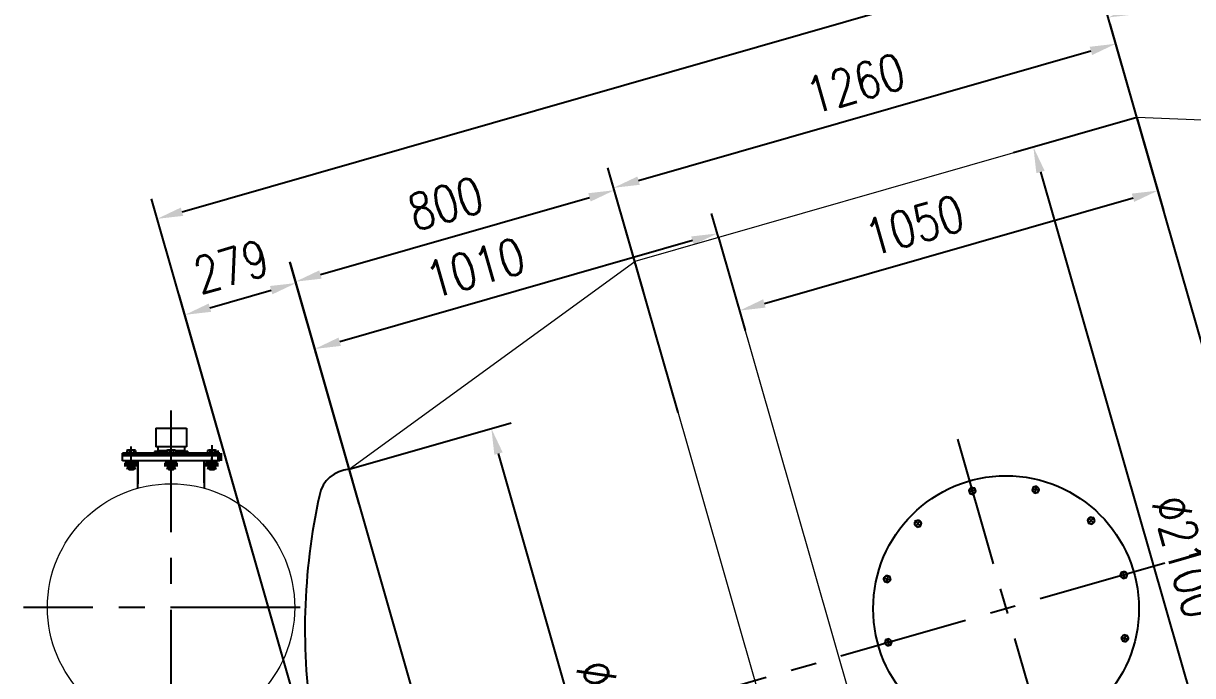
# Model space of a CAD drawing. Header units: inches. Extents: x -625 to 9875, y -125 to 7300.
# Drawn here: x 855 to 3676, y 4144 to 5717 of the extents above; entities that cross this region are included whole.
import ezdxf

# ---------------------------------------------------------------- set-up
doc = ezdxf.new("R2010")
doc.units = ezdxf.units.IN
doc.header["$LTSCALE"] = 250
doc.linetypes.add('CENTER', pattern=[2, 1.25, -0.25, 0.25, -0.25])
doc.linetypes.add('EB_DASHDOT', pattern=[39, 30, -3, 3, -3])
for name, color, linetype in [('1轮廓实线层', 7, 'Continuous'), ('2细线层', 4, 'Continuous'), ('3中心线层', 1, 'CENTER'), ('7标注层', 4, 'Continuous')]:
    doc.layers.add(name, color=color, linetype=linetype)
for name, color, linetype, lineweight in [('CAXA0', 7, 'Continuous', 70), ('CAXA1', 1, 'EB_DASHDOT', 25), ('CAXA3', 7, 'Continuous', 25)]:
    doc.layers.add(name, color=color, linetype=linetype, lineweight=lineweight)
doc.styles.add('TH_GBDIM', font='romans.shx', dxfattribs={"width": 0.8, "bigfont": 'gbcbig.shx'})
doc.dimstyles.new('TH_GBDIM', dxfattribs={"dimscale": 25, "dimtxt": 3.5, "dimasz": 2.5, "dimexe": 2, "dimexo": 0, "dimgap": 1.5, "dimtad": 1, "dimdec": 1, "dimzin": 0, "dimdsep": 46, "dimtxsty": 'TH_GBDIM', "dimcen": 2.5, "dimclrd": 130, "dimclre": 130, "dimclrt": 3, "dimadec": 0, "dimazin": 0, "dimtfac": 0.714286, "dimtdec": 1, "dimtmove": 0, "dimatfit": 3, "dimfxl": 0, "dimtzin": 0, "dimlwd": -1, "dimlwe": -1, "dimarcsym": 0})

# ---------------------------------------------------------------- blocks, each defined once
blk = doc.blocks.new('*D79')
at = {"color": 130}
for p, q in [((3541.3, 5490.3), (3243.5, 5404.9)), ((3308.8, 5358.6), (3853.2, 3460.1)), ((4120.2, 3471.6), (3822.4, 3386.2))]:
    blk.add_line(p, q, dxfattribs=at)
for points in [[(3318.8, 5361.5), (3298.8, 5355.7), (3291.6, 5418.7)], [(3863.2, 3463), (3843.2, 3457.2), (3870.4, 3400)]]:
    blk.add_solid(points, dxfattribs=at)
at = {"layer": 'Defpoints', "color": 0}
for p in [(3541.3, 5490.3), (4120.2, 3471.6), (3870.4, 3400)]:
    blk.add_point(p, dxfattribs=at)
at = {"color": 3, "insert": (3659.4, 4430.9), "char_height": 87.5, "attachment_point": 5, "rotation": 286, "style": 'TH_GBDIM'}
blk.add_mtext('%%c2100{}{}', dxfattribs=at)
blk = doc.blocks.new('*D84')
at = {"layer": '1轮廓实线层', "color": 130}
for p, q in [((1641.6, 4641.8), (2032.4, 4753.5)), ((2384.1, 3341.1), (2001.5, 4679.7)), ((2058.6, 3183.1), (2449.4, 3294.8))]:
    blk.add_line(p, q, dxfattribs=at)
for points in [[(2011.5, 4682.5), (1991.5, 4676.8), (1984.3, 4739.8)], [(2394.1, 3344), (2374.1, 3338.3), (2401.3, 3281)]]:
    blk.add_solid(points, dxfattribs=at)
at = {"layer": 'Defpoints', "color": 0}
for p in [(1984.3, 4739.8), (1641.6, 4641.8), (2058.6, 3183.1)]:
    blk.add_point(p, dxfattribs=at)
at = {"layer": '1轮廓实线层', "color": 3, "insert": (2270.9, 4032.7), "char_height": 87.5, "attachment_point": 5, "rotation": 285.9522, "style": 'TH_GBDIM'}
blk.add_mtext('%%c1517{}{}', dxfattribs=at)
blk = doc.blocks.new('*D86')
at = {"layer": '1轮廓实线层', "color": 130}
for p, q in [((5234.9, 5026.1), (4854.7, 6351.9)), ((1238.1, 5262.8), (4808.4, 6286.6)), ((1544.4, 3967.8), (1164.2, 5293.7))]:
    blk.add_line(p, q, dxfattribs=at)
for points in [[(4805.5, 6296.6), (4811.3, 6276.6), (4868.5, 6303.8)], [(1235.2, 5272.8), (1240.9, 5252.8), (1178, 5245.6)]]:
    blk.add_solid(points, dxfattribs=at)
at = {"layer": 'Defpoints', "color": 0}
for p in [(4868.5, 6303.8), (5234.9, 5026.1), (1544.4, 3967.8)]:
    blk.add_point(p, dxfattribs=at)
at = {"layer": '1轮廓实线层', "color": 3, "insert": (3000.8, 5852.8), "char_height": 87.5, "attachment_point": 5, "rotation": 16, "style": 'TH_GBDIM'}
blk.add_mtext('3839{}{}', dxfattribs=at)
blk = doc.blocks.new('*D94')
at = {"layer": '1轮廓实线层', "color": 130}
for p, q in [((2434.7, 4778.3), (2267.1, 5362.7)), ((1571.9, 5111.3), (2220.8, 5297.4)), ((1665.6, 4557.7), (1498.1, 5142.1))]:
    blk.add_line(p, q, dxfattribs=at)
for points in [[(2218, 5307.4), (2223.7, 5287.4), (2280.9, 5314.6)], [(1569.1, 5121.3), (1574.8, 5101.3), (1511.8, 5094.1)]]:
    blk.add_solid(points, dxfattribs=at)
at = {"layer": 'Defpoints', "color": 0}
for p in [(2280.9, 5314.6), (2434.7, 4778.3), (1665.6, 4557.7)]:
    blk.add_point(p, dxfattribs=at)
at = {"layer": '1轮廓实线层', "color": 3, "insert": (1874, 5282.4), "char_height": 87.5, "attachment_point": 5, "rotation": 16, "style": 'TH_GBDIM'}
blk.add_mtext('800{}{}', dxfattribs=at)
blk = doc.blocks.new('*D99')
at = {"layer": '1轮廓实线层', "color": 130}
for p, q in [((1596.9, 3813.6), (2173.7, 3813.6)), ((2120.5, 3751.2), (2096.1, 3513.1))]:
    blk.add_line(p, q, dxfattribs=at)
for start, end in [(5.8523, 10.1846), (354.1477, 360)]:
    blk.add_arc((1511.5, 3813.6), 612.2, start, end, dxfattribs=at)
for points in [[(2103.9, 3919.5), (2124.2, 3924.2), (2099.8, 3982.7)], [(2130.9, 3876.5), (2110.1, 3875.5), (2123.7, 3813.6)]]:
    blk.add_solid(points, dxfattribs=at)
at = {"layer": 'Defpoints', "color": 0}
for p in [(4877.4, 4781.1), (2113, 3927.1), (1503.3, 3813.6), (1596.9, 3813.6), (905.4, 3639.4)]:
    blk.add_point(p, dxfattribs=at)
at = {"layer": '1轮廓实线层', "color": 3, "insert": (2191.5, 3623.6), "char_height": 87.5, "attachment_point": 5, "rotation": 264.1477, "style": 'TH_GBDIM'}
blk.add_mtext('16°', dxfattribs=at)
blk = doc.blocks.new('*D100')
at = {"layer": '1轮廓实线层', "color": 130}
for p, q in [((1814.7, 4036.3), (1499.5, 5138.9)), ((1546.7, 3959.7), (1231.6, 5062.3)), ((1305.4, 5031.4), (1453.2, 5073.6))]:
    blk.add_line(p, q, dxfattribs=at)
for points in [[(1450.3, 5083.7), (1456, 5063.6), (1513.3, 5090.8)], [(1302.5, 5041.4), (1308.3, 5021.4), (1245.3, 5014.2)]]:
    blk.add_solid(points, dxfattribs=at)
at = {"layer": 'Defpoints', "color": 0}
for p in [(1513.3, 5090.8), (1814.7, 4036.3), (1546.7, 3959.7)]:
    blk.add_point(p, dxfattribs=at)
at = {"layer": '1轮廓实线层', "color": 3, "insert": (1356.9, 5130.7), "char_height": 87.5, "attachment_point": 5, "rotation": 15.9522, "style": 'TH_GBDIM'}
blk.add_mtext('279{}{}', dxfattribs=at)
blk = doc.blocks.new('*D101')
at = {"layer": '1轮廓实线层', "color": 130}
for p, q in [((3562.1, 5417.8), (3476.7, 5715.8)), ((2339.3, 5337.7), (3430.4, 5650.5)), ((2350.9, 5070.5), (2265.5, 5368.5))]:
    blk.add_line(p, q, dxfattribs=at)
for points in [[(3427.5, 5660.5), (3433.2, 5640.5), (3490.4, 5667.8)], [(2336.5, 5347.7), (2342.2, 5327.7), (2279.2, 5320.5)]]:
    blk.add_solid(points, dxfattribs=at)
at = {"layer": 'Defpoints', "color": 0}
for p in [(3490.4, 5667.8), (3562.1, 5417.8), (2350.9, 5070.5)]:
    blk.add_point(p, dxfattribs=at)
at = {"layer": '1轮廓实线层', "color": 3, "insert": (2862.4, 5572.2), "char_height": 87.5, "attachment_point": 5, "rotation": 16, "style": 'TH_GBDIM'}
blk.add_mtext('1260{}{}', dxfattribs=at)
blk = doc.blocks.new('*D103')
at = {"layer": '7标注层', "color": 130}
for p, q in [((3541.3, 5490.3), (3605.7, 5265.7)), ((2642.8, 5041.6), (3531.9, 5296.5)), ((2532.1, 5200.9), (2596.5, 4976.3))]:
    blk.add_line(p, q, dxfattribs=at)
for points in [[(3529, 5306.5), (3534.7, 5286.5), (3591.9, 5313.7)], [(2639.9, 5051.6), (2645.6, 5031.6), (2582.7, 5024.3)]]:
    blk.add_solid(points, dxfattribs=at)
at = {"layer": 'Defpoints', "color": 0}
for p in [(3541.3, 5490.3), (3591.9, 5313.7), (2532.1, 5200.9)]:
    blk.add_point(p, dxfattribs=at)
at = {"layer": '7标注层', "color": 3, "insert": (3004.9, 5229.9), "char_height": 87.5, "attachment_point": 5, "rotation": 16, "style": 'TH_GBDIM'}
blk.add_mtext('1050', dxfattribs=at)
blk = doc.blocks.new('*D104')
at = {"layer": '7标注层', "color": 130}
for p, q in [((2532.1, 5200.9), (2515.6, 5258.4)), ((2469.3, 5193.1), (1618.4, 4949.2)), ((1561.1, 4922.5), (1544.6, 4980))]:
    blk.add_line(p, q, dxfattribs=at)
for points in [[(2466.4, 5203.2), (2472.1, 5183.1), (2529.3, 5210.4)], [(1615.5, 4959.2), (1621.3, 4939.2), (1558.3, 4931.9)]]:
    blk.add_solid(points, dxfattribs=at)
at = {"layer": 'Defpoints', "color": 0}
for p in [(2532.1, 5200.9), (1558.3, 4931.9), (1561.1, 4922.5)]:
    blk.add_point(p, dxfattribs=at)
at = {"layer": '7标注层', "color": 3, "insert": (1945.7, 5127.5), "char_height": 87.5, "attachment_point": 5, "rotation": 16, "style": 'TH_GBDIM'}
blk.add_mtext('1010{}{}', dxfattribs=at)
blk = doc.blocks.new('*D106')
at = {"layer": '1轮廓实线层', "color": 130}
for p, q in [((5272.8, 4893.7), (4900.4, 6192.7)), ((3532.3, 5748.4), (4854.1, 6127.4)), ((3830.9, 4480.3), (3458.5, 5779.3))]:
    blk.add_line(p, q, dxfattribs=at)
for points in [[(4851.2, 6137.4), (4856.9, 6117.4), (4914.1, 6144.6)], [(3529.5, 5758.4), (3535.2, 5738.4), (3472.2, 5731.2)]]:
    blk.add_solid(points, dxfattribs=at)
at = {"layer": 'Defpoints', "color": 0}
for p in [(4914.1, 6144.6), (5272.8, 4893.7), (3830.9, 4480.3)]:
    blk.add_point(p, dxfattribs=at)
at = {"layer": '1轮廓实线层', "color": 3, "insert": (4170.8, 6016), "char_height": 87.5, "attachment_point": 5, "rotation": 16, "style": 'TH_GBDIM'}
blk.add_mtext('1500.0', dxfattribs=at)

msp = doc.modelspace()

# ---------------------------------------------------------------- linework, layer by layer
at = {"layer": '1轮廓实线层', "linetype": 'Continuous', "lineweight": 18}
for p, q in [((3541.32, 5490.29), (2330.13, 5142.98)), ((3541.32, 5490.29), (4120.16, 3471.64)), ((4395.53, 5453.96), (3541.32, 5490.29)), ((2532.06, 5200.89), (3110.9, 3182.24)), ((1641.61, 4641.78), (2330.13, 5142.98)), ((2331.79, 5137.22), (2892.85, 3180.55)), ((1641.61, 4641.78), (2058.57, 3183.06))]:
    msp.add_line(p, q, dxfattribs=at)
at = {"layer": '1轮廓实线层', "lineweight": -3}
for p, q in [((1174.88, 4741.06), (1174.88, 4696.06)), ((1248.88, 4741.06), (1248.88, 4696.06)), ((1105.19, 4687.02), (1105.19, 4680.28)), ((1123.38, 4687.78), (1107.79, 4687.78)), ((1110.39, 4687.02), (1110.39, 4680.28)), ((1120.78, 4687.02), (1120.78, 4680.28)), ((1125.97, 4687.02), (1125.97, 4680.28)), ((1171.88, 4684.28), (1171.88, 4680.28)), ((1201.49, 4682.28), (1171.88, 4682.28)), ((1248.88, 4696.06), (1174.88, 4696.06)), ((1179.24, 4685.73), (1179.24, 4686.37)), ((1179.24, 4686.37), (1179.88, 4686.37)), ((1201.49, 4685.73), (1179.24, 4685.73)), ((1179.88, 4696.06), (1179.88, 4686.37)), ((1201.49, 4686.37), (1179.88, 4686.37)), ((1201.49, 4687.02), (1201.49, 4680.28)), ((1219.68, 4687.78), (1204.09, 4687.78)), ((1206.69, 4687.02), (1206.69, 4680.28)), ((1217.08, 4687.02), (1217.08, 4680.28)), ((1222.28, 4687.02), (1222.28, 4680.28)), ((1243.88, 4686.37), (1222.28, 4686.37)), ((1243.88, 4685.73), (1222.28, 4685.73)), ((1251.88, 4682.28), (1222.28, 4682.28)), ((1243.88, 4696.06), (1243.88, 4686.37)), ((1244.52, 4686.37), (1243.88, 4686.37)), ((1243.88, 4685.73), (1244.52, 4685.73)), ((1244.52, 4685.73), (1244.52, 4686.37)), ((1251.88, 4684.28), (1251.88, 4680.28)), ((1299.79, 4687.02), (1299.79, 4680.28)), ((1317.98, 4687.78), (1302.39, 4687.78)), ((1304.99, 4687.02), (1304.99, 4680.28)), ((1315.38, 4687.02), (1315.38, 4680.28)), ((1320.58, 4687.02), (1320.58, 4680.28))]:
    msp.add_line(p, q, dxfattribs=at)
at = {"layer": '1轮廓实线层', "linetype": 'EB_DASHDOT', "lineweight": 25}
for p, q in [((1103.58, 4658.28), (1103.58, 4662.28)), ((1127.58, 4658.28), (1127.58, 4662.28)), ((1199.88, 4658.28), (1199.88, 4662.28)), ((1223.88, 4658.28), (1223.88, 4662.28)), ((1298.18, 4658.28), (1298.18, 4662.28)), ((1322.18, 4658.28), (1322.18, 4662.28))]:
    msp.add_line(p, q, dxfattribs=at)
at = {"layer": '1轮廓实线层'}
for p, q in [((1116.14, 4661.28), (1114.81, 4658.28)), ((1116.69, 4661.28), (1115.35, 4658.28)), ((1212.8, 4661.28), (1211.46, 4658.28)), ((1213.35, 4661.28), (1212.01, 4658.28)), ((1310.74, 4661.28), (1309.41, 4658.28)), ((1311.29, 4661.28), (1309.96, 4658.28)), ((1121.58, 4641.22), (1109.58, 4641.22)), ((1217.88, 4641.22), (1205.88, 4641.22)), ((1316.18, 4641.22), (1304.18, 4641.22)), ((3141.75, 4598.14), (3135.64, 4591.81)), ((3150.29, 4596.01), (3141.75, 4598.14)), ((3290.79, 4598.46), (3288.67, 4589.93)), ((3299.26, 4600.89), (3290.79, 4598.46)), ((3305.59, 4594.77), (3299.26, 4600.89)), ((3135.64, 4591.81), (3138.06, 4583.35)), ((3138.06, 4583.35), (3146.6, 4581.22)), ((3146.6, 4581.22), (3152.72, 4587.56)), ((3152.72, 4587.56), (3150.29, 4596.01)), ((3288.67, 4589.93), (3295, 4583.81)), ((3295, 4583.81), (3303.46, 4586.24)), ((3303.46, 4586.24), (3305.59, 4594.77)), ((3006.73, 4517.01), (3004.6, 4508.47)), ((3015.19, 4519.43), (3006.73, 4517.01)), ((3021.52, 4513.32), (3015.19, 4519.43)), ((3019.39, 4504.78), (3021.52, 4513.32)), ((3428.49, 4526.65), (3422.38, 4520.32)), ((3422.38, 4520.32), (3424.81, 4511.86)), ((3437.03, 4524.52), (3428.49, 4526.65)), ((3433.35, 4509.73), (3439.46, 4516.06)), ((3439.46, 4516.06), (3437.03, 4524.52)), ((3004.6, 4508.47), (3010.93, 4502.36)), ((3010.93, 4502.36), (3019.39, 4504.78)), ((3424.81, 4511.86), (3433.35, 4509.73)), ((2936.47, 4385.56), (2930.36, 4379.23)), ((2930.36, 4379.23), (2932.78, 4370.77)), ((2945.01, 4383.44), (2936.47, 4385.56)), ((2941.32, 4368.64), (2947.43, 4374.97)), ((2947.43, 4374.97), (2945.01, 4383.44)), ((3503.38, 4393.18), (3501.25, 4384.64)), ((3501.25, 4384.64), (3507.58, 4378.53)), ((3511.83, 4395.61), (3503.38, 4393.18)), ((3507.58, 4378.53), (3516.03, 4380.95)), ((3518.16, 4389.49), (3511.83, 4395.61)), ((3516.03, 4380.95), (3518.16, 4389.49)), ((2932.78, 4370.77), (2941.32, 4368.64)), ((2943.69, 4232.7), (2935.24, 4230.27)), ((2950.02, 4226.58), (2943.69, 4232.7)), ((3509.95, 4242.58), (3503.84, 4236.25)), ((3503.84, 4236.25), (3506.26, 4227.79)), ((3518.49, 4240.45), (3509.95, 4242.58)), ((3514.8, 4225.66), (3520.91, 4231.99)), ((3520.91, 4231.99), (3518.49, 4240.45)), ((2935.24, 4230.27), (2933.11, 4221.73)), ((2933.11, 4221.73), (2939.44, 4215.62)), ((2939.44, 4215.62), (2947.89, 4218.04)), ((2947.89, 4218.04), (2950.02, 4226.58)), ((3506.26, 4227.79), (3514.8, 4225.66))]:
    msp.add_line(p, q, dxfattribs=at)
at = {"layer": '1轮廓实线层', "linetype": 'Continuous', "lineweight": 25}
for p, q in [((1109.58, 4647.88), (1109.58, 4641.22)), ((1110.58, 4640.22), (1109.58, 4641.22)), ((1120.58, 4640.22), (1110.58, 4640.22)), ((1121.58, 4641.22), (1120.58, 4640.22)), ((1121.58, 4647.88), (1121.58, 4641.22)), ((1205.88, 4647.88), (1205.88, 4641.22)), ((1217.88, 4647.88), (1217.88, 4641.22)), ((1304.18, 4647.88), (1304.18, 4641.22)), ((1305.18, 4640.22), (1304.18, 4641.22)), ((1315.18, 4640.22), (1305.18, 4640.22)), ((1316.18, 4641.22), (1315.18, 4640.22)), ((1316.18, 4647.88), (1316.18, 4641.22))]:
    msp.add_line(p, q, dxfattribs=at)
at = {"layer": '1轮廓实线层', "lineweight": 25}
for p, q in [((1206.88, 4640.22), (1205.88, 4641.22)), ((1216.88, 4640.22), (1217.88, 4641.22))]:
    msp.add_line(p, q, dxfattribs=at)
at = {"layer": '1轮廓实线层', "color": 7, "linetype": 'Continuous', "lineweight": 18}
msp.add_circle((1211.71, 4308.72), 298.25, dxfattribs=at)
at = {"layer": '1轮廓实线层'}
for centre in [(3144.18, 4589.68), (3297.13, 4592.35), (3013.06, 4510.9), (3430.92, 4518.19), (2938.9, 4377.1), (3509.7, 4387.07), (2941.56, 4224.16), (3512.37, 4234.12)]:
    msp.add_circle(centre, 7.62, dxfattribs=at)
at = {"layer": '1轮廓实线层', "lineweight": -3}
for centre, radius, start, end in [((1107.79, 4682.99), 4.79, 57.13277, 122.86723), ((1115.58, 4669.78), 18, 73.22135, 106.77865), ((1123.38, 4682.99), 4.79, 57.13277, 122.86723), ((1179.96, 4685.01), 0.728, 95.8944, 264.1056), ((1204.09, 4682.99), 4.79, 57.13277, 122.86723), ((1211.88, 4669.78), 18, 73.22135, 106.77865), ((1219.68, 4682.99), 4.79, 57.13277, 122.86723), ((1243.81, 4685.01), 0.728, 275.8944, 84.1056), ((1302.39, 4682.99), 4.79, 57.13277, 122.86723), ((1310.18, 4669.78), 18, 73.22135, 106.77865), ((1317.98, 4682.99), 4.79, 57.13277, 122.86723), ((1211.88, 4640.28), 18, 73.22135, 106.77865), ((1310.18, 4640.28), 18, 73.22135, 106.77865)]:
    msp.add_arc(centre, radius, start, end, dxfattribs=at)
at = {"layer": '1轮廓实线层', "linetype": 'Continuous', "lineweight": 25}
for centre, radius, start, end in [((1646.27, 4563.92), 78, 93.42361, 168.95927), ((3042.51, 4254.93), 1508, 167.59577, 189.14437)]:
    msp.add_arc(centre, radius, start, end, dxfattribs=at)
at = {"layer": '2细线层', "linetype": 'Continuous', "lineweight": 25}
for p, q in [((1110.48, 4647.88), (1110.48, 4640.22)), ((1120.68, 4647.88), (1120.68, 4640.22)), ((1206.78, 4647.88), (1206.78, 4640.22)), ((1216.98, 4647.88), (1216.98, 4640.22)), ((1305.08, 4647.88), (1305.08, 4640.22)), ((1315.28, 4647.88), (1315.28, 4640.22))]:
    msp.add_line(p, q, dxfattribs=at)
at = {"layer": '3中心线层'}
for p, q in [((905.36, 3639.36), (4877.39, 4781.08)), ((1211.71, 3990.31), (1211.71, 4783.54)), ((3108.5, 4714.13), (3371.41, 3797.23)), ((3147.04, 4579.7), (3141.4, 4599.36)), ((3294.62, 4582.28), (3299.56, 4602.12)), ((3152.63, 4592.11), (3135.81, 4587.28)), ((3305.66, 4590.22), (3288.68, 4594.46)), ((3020.52, 4503.68), (3005.82, 4517.89)), ((3019.17, 4517.22), (3007.01, 4504.63)), ((3423.71, 4510.72), (3437.91, 4525.43)), ((3437.24, 4512.08), (3424.65, 4524.24)), ((2948.97, 4374.59), (2929.13, 4379.54)), ((2941.02, 4385.64), (2936.79, 4368.65)), ((3499.73, 4384.21), (3519.38, 4389.84)), ((3512.13, 4378.61), (3507.3, 4395.44)), ((1523.07, 4308.72), (855.46, 4308.72)), ((2939.14, 4232.61), (2943.97, 4215.78)), ((3502.3, 4236.63), (3522.14, 4231.68)), ((3510.25, 4225.59), (3514.48, 4242.57)), ((2951.54, 4227.02), (2931.89, 4221.38))]:
    msp.add_line(p, q, dxfattribs=at)
at = {"layer": '3中心线层', "lineweight": -3}
for p, q in [((1115.58, 4640.97), (1115.58, 4696.64)), ((1310.18, 4700.07), (1310.18, 4642.04))]:
    msp.add_line(p, q, dxfattribs=at)
at = {"layer": 'CAXA0'}
for p, q in [((1320.58, 4687.02), (1320.58, 4680.28)), ((1105.19, 4648.65), (1105.19, 4657.52)), ((1110.39, 4657.52), (1110.39, 4648.65)), ((1120.78, 4657.52), (1120.78, 4648.65)), ((1125.97, 4648.65), (1125.97, 4657.52)), ((1201.49, 4648.65), (1201.49, 4657.52)), ((1219.68, 4658.28), (1204.09, 4658.28)), ((1206.69, 4657.52), (1206.69, 4648.65)), ((1217.08, 4657.52), (1217.08, 4648.65)), ((1222.28, 4648.65), (1222.28, 4657.52)), ((1299.79, 4648.65), (1299.79, 4657.52)), ((1317.98, 4658.28), (1302.39, 4658.28)), ((1304.99, 4657.52), (1304.99, 4648.65)), ((1315.38, 4657.52), (1315.38, 4648.65)), ((1320.58, 4648.65), (1320.58, 4657.52)), ((1329.38, 4662.28), (1329.38, 4680.28)), ((1123.38, 4647.88), (1107.79, 4647.88)), ((1219.68, 4647.88), (1204.09, 4647.88)), ((1317.98, 4647.88), (1302.39, 4647.88))]:
    msp.add_line(p, q, dxfattribs=at)
for centre, radius, start, end in [((1107.79, 4653.49), 4.79, 57.13277, 122.86723), ((1115.58, 4640.28), 18, 73.22135, 106.77865), ((1123.38, 4653.49), 4.79, 57.13277, 122.86723), ((1204.09, 4653.49), 4.79, 57.13277, 122.86723), ((1219.68, 4653.49), 4.79, 57.13277, 122.86723), ((1302.39, 4653.49), 4.79, 57.13277, 122.86723), ((1317.98, 4653.49), 4.79, 57.13277, 122.86723), ((1107.79, 4652.67), 4.79, 237.13277, 302.86723), ((1115.58, 4665.88), 18, 253.22135, 286.77865), ((1123.38, 4652.67), 4.79, 237.13277, 302.86723), ((1204.09, 4652.67), 4.79, 237.13277, 302.86723), ((1211.88, 4665.88), 18, 253.22135, 286.77865), ((1219.68, 4652.67), 4.79, 237.13277, 302.86723), ((1302.39, 4652.67), 4.79, 237.13277, 302.86723), ((1310.18, 4665.88), 18, 253.22135, 286.77865), ((1317.98, 4652.67), 4.79, 237.13277, 302.86723)]:
    msp.add_arc(centre, radius, start, end, dxfattribs=at)
at = {"layer": 'CAXA1', "linetype": 'EB_DASHDOT', "lineweight": 25}
for p, q in [((1218.63, 4658.17), (1218.63, 4658.28)), ((1310.18, 4655.12), (1310.18, 4669.28)), ((1316.93, 4658.17), (1316.93, 4658.28))]:
    msp.add_line(p, q, dxfattribs=at)
at = {"layer": 'CAXA3', "linetype": 'Continuous', "lineweight": 25}
for p, q in [((1174.88, 4741.06), (1248.88, 4741.06)), ((1105.19, 4687.02), (1105.19, 4680.28)), ((1123.38, 4687.78), (1107.79, 4687.78)), ((1110.39, 4687.02), (1110.39, 4680.28)), ((1120.78, 4687.02), (1120.78, 4680.28)), ((1125.97, 4687.02), (1125.97, 4680.28)), ((1201.49, 4684.28), (1171.88, 4684.28)), ((1201.49, 4687.02), (1201.49, 4680.28)), ((1206.69, 4687.02), (1206.69, 4680.28)), ((1217.08, 4687.02), (1217.08, 4680.28)), ((1251.88, 4684.28), (1222.28, 4684.28)), ((1299.79, 4687.02), (1299.79, 4680.28)), ((1317.98, 4687.78), (1302.39, 4687.78)), ((1304.99, 4687.02), (1304.99, 4680.28)), ((1315.38, 4687.02), (1315.38, 4680.28)), ((1329.38, 4680.28), (1094.38, 4680.28)), ((1094.38, 4662.28), (1094.38, 4680.28)), ((1329.38, 4680.28), (1094.38, 4680.28)), ((1329.38, 4677.28), (1094.38, 4677.28)), ((1329.38, 4674.28), (1094.38, 4674.28)), ((1329.38, 4674.28), (1094.38, 4674.28)), ((1329.38, 4662.28), (1094.38, 4662.28)), ((1127.58, 4661.28), (1103.58, 4661.28)), ((1127.58, 4658.28), (1103.58, 4658.28)), ((1125.97, 4680.28), (1105.19, 4680.28)), ((1121.58, 4680.28), (1109.58, 4680.28)), ((1131.88, 4662.28), (1131.88, 4606.39)), ((1131.88, 4595.99), (1131.88, 4662.28)), ((1223.88, 4661.28), (1199.88, 4661.28)), ((1223.88, 4661.28), (1199.88, 4661.28)), ((1223.88, 4658.28), (1199.88, 4658.28)), ((1223.88, 4658.28), (1199.88, 4658.28)), ((1291.88, 4609.39), (1291.88, 4662.28)), ((1291.88, 4662.28), (1291.88, 4595.99)), ((1322.18, 4661.28), (1298.18, 4661.28)), ((1322.18, 4658.28), (1298.18, 4658.28)), ((1216.88, 4640.22), (1206.88, 4640.22))]:
    msp.add_line(p, q, dxfattribs=at)
msp.add_circle((3225.63, 4305.61), 320.44, dxfattribs=at)

# ---------------------------------------------------------------- dimensions: what is measured, and where the dimension line sits
dim = msp.add_linear_dim(base=(3870.43, 3400.03), p1=(3541.32, 5490.29), p2=(4120.16, 3471.64), angle=286, text='%%c<>{}{}', dimstyle='TH_GBDIM', override={"dimgap": 1.5, "dimtad": 1, "dimjust": 0, "dimdec": 0, "dimlfac": 1, "dimse1": 0, "dimse2": 0, "dimsd1": 0, "dimsd2": 0})
dim.commit()
dim.dimension.update_dxf_attribs({"geometry": '*D79', "text_midpoint": (3581.25, 4408.52), "dimtype": 161})
at = {"layer": '1轮廓实线层'}
for p1, p2, distance, text, picture, middle in [((1544.39, 3967.84), (5234.88, 5026.07), 1329.26, '<>{}{}', '*D86', (3000.85, 5852.82)), ((2350.93, 5070.47), (3562.12, 5417.77), 260.06, '<>{}{}', '*D101', (2862.44, 5572.21)), ((1665.63, 4557.74), (2434.71, 4778.27), 557.94, '<>{}{}', '*D94', (1873.99, 5282.44)), ((1546.71, 3959.74), (1814.67, 4036.34), 1096.72, '<>{}{}', '*D100', (1356.94, 5130.65)), ((2058.57, 3183.06), (1641.61, 4641.78), -356.46, '%%c<>{}{}', '*D84', (2270.95, 4032.72))]:
    dim = msp.add_aligned_dim(p1=p1, p2=p2, distance=distance, text=text, dimstyle='TH_GBDIM', override={"dimgap": 1.5, "dimtad": 1, "dimjust": 0, "dimdec": 0, "dimlfac": 1, "dimse1": 0, "dimse2": 0, "dimsd1": 0, "dimsd2": 0}, dxfattribs=at)
    dim.commit()
    dim.dimension.update_dxf_attribs({"geometry": picture, "text_midpoint": middle})
dim = msp.add_aligned_dim(p1=(3830.94, 4480.29), p2=(5272.83, 4893.74), distance=1301.32, dimstyle='TH_GBDIM', dxfattribs=at)
dim.commit()
dim.dimension.update_dxf_attribs({"geometry": '*D106', "text_midpoint": (4170.8, 6016.02)})
dim = msp.add_angular_dim_2l(base=(2113.03, 3927.15), line1=((905.36, 3639.36), (4877.39, 4781.08)), line2=((1503.32, 3813.58), (1596.95, 3813.58)), dimstyle='TH_GBDIM', dxfattribs=at)
dim.commit()
dim.dimension.update_dxf_attribs({"geometry": '*D99', "text_midpoint": (2191.49, 3623.61)})
at = {"layer": '7标注层'}
dim = msp.add_linear_dim(base=(3591.95, 5313.75), p1=(2532.06, 5200.89), p2=(3541.32, 5490.29), angle=196, dimstyle='TH_GBDIM', override={"dimdec": 0}, dxfattribs=at)
dim.commit()
dim.dimension.update_dxf_attribs({"geometry": '*D103', "text_midpoint": (3027.31, 5151.84), "dimtype": 160})
dim = msp.add_linear_dim(base=(1558.34, 4931.94), p1=(2532.06, 5200.89), p2=(1561.05, 4922.45), angle=16, text='<>{}{}', dimstyle='TH_GBDIM', override={"dimgap": 1.5, "dimtad": 1, "dimdec": 0, "dimlfac": 1, "dimse1": 0, "dimse2": 0, "dimsd1": 0, "dimsd2": 0}, dxfattribs=at)
dim.commit()
dim.dimension.update_dxf_attribs({"geometry": '*D104', "text_midpoint": (1968.07, 5049.42), "dimtype": 160})

doc.saveas('drawing.dxf')
